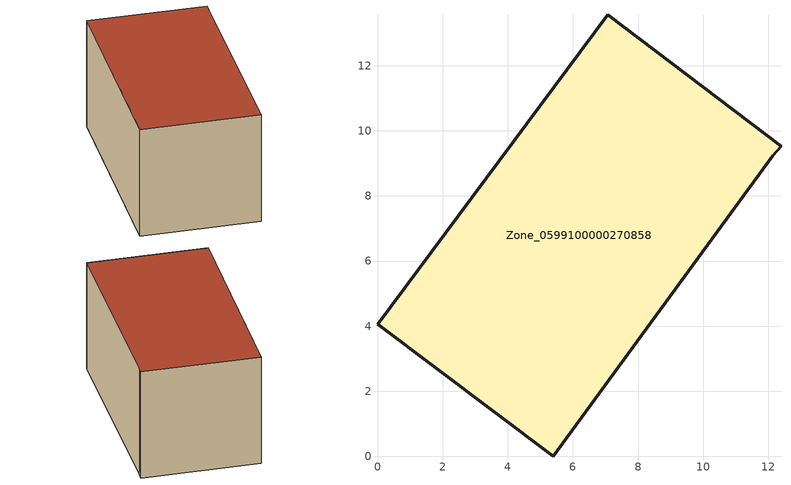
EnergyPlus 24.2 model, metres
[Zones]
Zone_0599100000270858
 floor ground (C_G): 12.14,9.23 5.39,0 0,4.06 7.07,13.57 12.39,9.52 z0
 wall outside (C_F): 7.07,13.57 0,4.06 5.39,0 12.14,9.23 12.39,9.52 7.07,13.57 z0:6.69
 roof outside (C_R): 12.39,9.52 7.07,13.57 0,4.06 5.39,0 12.14,9.23 z6.69
[BUILDING]
Pand.0599100000270858: North Axis=0; Terrain=City; Loads Convergence Tolerance Value=0.04; Temperature Convergence Tolerance Value=0.4; Solar Distribution=FullExterior; Maximum Number of Warmup Days=25; Minimum Number of Warmup Days=1
[Site:Location]
Rotterdam.The.Hague.AP_ZH_NLD Design_Conditions: Latitude=51.96; Longitude=4.45; Time Zone=1; Elevation=-4.5
[SITE:GROUNDTEMPERATURE:BUILDINGSURFACE]
18, 18, 18, 18, 18, 18, 18, 18, 18, 18, 18, 18
[MATERIAL] Thermal Absorptance=0.9; Solar Absorptance=0.7; Visible Absorptance=0.7
Name | Roughness | Thickness | Conductivity | Density | Specific Heat
G.TC.1946 | MediumSmooth | 0.15 | 1 | 540 | 1210
F.TC.1946 | Rough | 0.3 | 0.857143 | 1920 | 840
R.TC.1946 | MediumRough | 0.2 | 0.909091 | 1500 | 1000
[CONSTRUCTION]
C_G: G.TC.1946
C_F: F.TC.1946
C_R: R.TC.1946
[ZONE]
Zone_0599100000270858: Type=1; Multiplier=1; Ceiling Height=Autocalculate; Volume=Autocalculate; Floor Area=autocalculate; Part of Total Floor Area=Yes
[ZONEINFILTRATION:DESIGNFLOWRATE]
Infil_Zone_0599100000270858: Zone or ZoneList or Space or SpaceList=Zone_0599100000270858; Schedule=AlwaysOn; Design Flow Rate Calculation Method=Flow/Area; Flow Rate per Floor Area=0.003; Constant Term Coefficient=1; Temperature Term Coefficient=0; Velocity Term Coefficient=0; Velocity Squared Term Coefficient=0
[HVACTEMPLATE:ZONE:IDEALLOADSAIRSYSTEM]
Zone_0599100000270858: Maximum Heating Supply Air Temperature=50; Minimum Cooling Supply Air Temperature=13; Maximum Heating Supply Air Humidity Ratio=0.0156; Minimum Cooling Supply Air Humidity Ratio=0.0077; Heating Limit=NoLimit; Cooling Limit=NoLimit; Dehumidification Control Type=ConstantSensibleHeatRatio; Cooling Sensible Heat Ratio=0.7; Dehumidification Setpoint=60; Humidification Control Type=None; Humidification Setpoint=30; Outdoor Air Method=None; Outdoor Air Flow Rate per Person=0.00944; Outdoor Air Flow Rate per Zone Floor Area=0; Outdoor Air Flow Rate per Zone=0; Demand Controlled Ventilation Type=None; Outdoor Air Economizer Type=NoEconomizer; Heat Recovery Type=None; Sensible Heat Recovery Effectiveness=0.7; Latent Heat Recovery Effectiveness=0.65
[ZONECONTROL:THERMOSTAT]
ThermostatControl_Zone_0599100000270858: Zone or ZoneList=Zone_0599100000270858; Control Type Schedule=DualSetpointControlType; Control 1=Thermostat_Zone_0599100000270858; Temperature Difference Between Cutout And Setpoint=0
[THERMOSTATSETPOINT:DUALSETPOINT]
Thermostat_Zone_0599100000270858: Heating Setpoint Temperature Schedule=HeatingSetpoint_Zone_0599100000270858; Cooling Setpoint Temperature Schedule=CoolingSetpoint_Zone_0599100000270858
[SCHEDULE:COMPACT]
HeatingSetpoint_Zone_0599100000270858: Through: 12/31, For: AllDays, Until: 24:00, 21
CoolingSetpoint_Zone_0599100000270858: Through: 12/31, For: AllDays, Until: 24:00, 24
DualSetpointControlType: Through: 12/31, For: AllDays, Until: 24:00, 4
AlwaysOn: Through: 12/31, For: AllDays, Until: 24:00, 1
